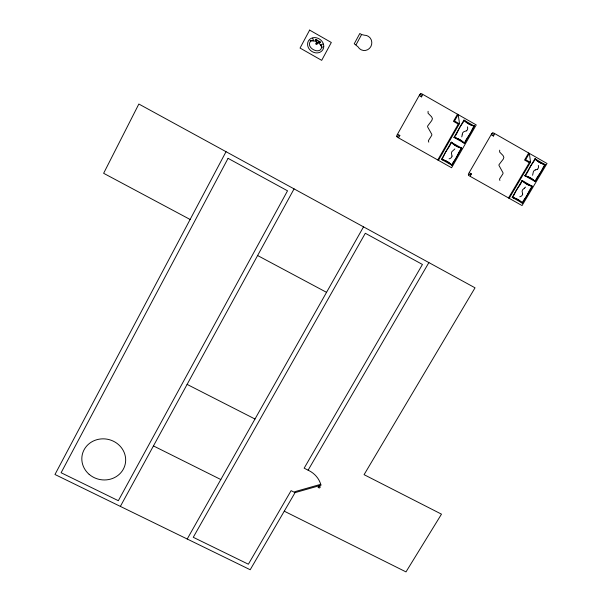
<?xml version="1.0" encoding="UTF-8"?>
<svg xmlns="http://www.w3.org/2000/svg" width="602" height="602" viewBox="0 0 602 602"><rect width="100%" height="100%" fill="white"/><g stroke="black" fill="none" stroke-linecap="round" stroke-linejoin="round"><path stroke-width="0.9" d="M451.967 156.031L451.613 154.112A7.382 7.104 -55.1 0 1 451.425 153.254L451.816 151.749L453.667 150.033A8.616 8.308 -56.9 0 0 454.841 148.927M522.611 194.062L522.288 192.181A7.322 6.946 -48.7 0 1 522.107 191.338L522.521 189.856L524.372 188.17M462.193 134.765L462.712 132.741L463.773 131.748A7.42 7.126 -56.7 0 1 464.616 131.462L466.467 130.777M462.155 135.044L462.11 135.322A8.646 8.323 -57.9 0 1 461.742 136.895M317.096 40.116L316.261 43.171L317.081 43.637L319.143 41.282L317.096 40.116L316.404 42.644L317.435 43.231L319.143 41.282M464.225 120.31L463.946 120.844A24.012 23.109 -62.1 0 1 462.645 123.086L460.485 126.209A22.289 21.341 -56.3 0 0 459.86 127.225L454.043 137.384A22.5 21.702 -54.3 0 1 464.518 143.329L474.414 126.127A22.981 21.943 -60.6 0 1 463.931 120.107L459.657 127.564A24.088 23.057 -56.1 0 0 459.198 128.444L456.963 133.125A18.511 17.849 -60.1 0 1 454.081 137.422L464.518 143.329A18.406 17.624 -54.7 0 1 466.746 138.686L469.628 134.389A24.185 23.267 -60 0 0 470.154 133.539L470.35 133.2A22.372 21.521 -59.8 0 0 470.907 132.147L472.517 128.715A23.839 22.763 -55.6 0 1 473.789 126.458L474.113 125.953M451.613 165.076L451.876 164.549A23.531 22.583 -51.2 0 1 453.171 162.344L455.308 159.267A22.161 21.416 -56.8 0 0 455.932 158.266L461.726 148.19A22.786 21.845 -58.4 0 1 451.267 142.222M458.807 152.426L456.587 157.062A23.96 23.154 -57 0 1 456.128 157.927L451.914 165.249A22.327 21.597 -50.8 0 0 441.462 159.357L451.252 142.253A25.118 24.08 -58.6 0 0 461.726 148.19L451.252 142.253M535.238 158.981L534.96 159.5A23.787 22.613 -53.7 0 1 533.635 161.705L531.461 164.775A22.101 20.867 -50 0 0 530.829 165.768L524.929 175.754L535.193 181.578L545.216 164.677L534.937 158.808L530.625 166.107A23.884 22.545 -50 0 0 530.151 166.972L527.886 171.562A18.346 17.458 -51.9 0 1 524.974 175.792M522.122 202.942L522.393 202.43A23.35 22.071 -46.2 0 1 523.702 200.263L525.855 197.238A21.981 20.942 -49.3 0 0 526.487 196.252L532.364 186.349A22.583 21.371 -51.4 0 1 522.122 180.51L512.182 197.343A21.484 20.468 -45.2 0 1 522.416 203.115L526.69 195.921A23.756 22.635 -49.4 0 0 527.156 195.063L529.414 190.51M226.043 151.696L54.97 474.496L250.199 569.74L295.055 492.632L321.017 485.242L320.738 484.309A24.554 22.981 -5.6 0 0 309.022 470.644L304.153 468.175L422.446 264.459L365.309 233.267L193.265 537.293L248.378 564.217L291.105 490.645L295.055 492.632L294.762 491.706L320.738 484.309M356.038 44.789L361.614 34.54L364.36 35.202A7.675 7.405 -79.5 0 1 370.855 46.565A7.675 7.405 -79.5 0 1 358.024 46.843L354.247 43.765L359.815 33.509L361.614 34.54M120.362 506.402L294.069 188.885M398.742 137.406L399.841 135.45L397.922 134.419M419.617 95.771L421.505 96.892L422.619 94.913M187.214 539.016L363.525 226.856M457.49 114.214L453.419 121.348L458.265 124.11M437.767 159.966L458.679 123.395M438.452 160.358L459.522 123.53L458.182 114.613L454.525 121.025L459.371 123.786M470.32 175.837L471.426 173.918L469.552 172.902M491.548 134.946L493.399 136.044L494.528 134.095M308.111 470.185L428.88 262.585M528.676 153.006L524.553 160.012L529.301 162.721M508.517 197.945L529.722 162.013M509.194 198.321L530.55 162.141L529.354 153.39L525.651 159.688L530.4 162.397M441.763 159.53L442.079 159.033A23.681 22.944 -57.7 0 0 443.335 156.798L444.916 153.405A22.086 21.236 -53.3 0 1 445.465 152.359L445.661 152.02A23.862 22.936 -53.1 0 1 446.18 151.177L449.069 146.918A18.436 17.804 -58.7 0 0 451.304 142.275M512.475 197.509L512.799 197.02A23.478 22.44 -49.5 0 0 514.07 194.83L515.688 191.489A21.913 20.754 -47.5 0 1 516.238 190.465L516.441 190.127A23.674 22.417 -47.3 0 1 516.96 189.306L519.88 185.115A18.271 17.42 -50.6 0 0 522.16 180.555M544.923 164.512L544.592 165.001A23.644 22.259 -49.8 0 0 543.305 167.221L541.665 170.592A22.176 21.055 -52.1 0 1 541.1 171.623L540.897 171.961A23.967 22.763 -52.2 0 1 540.37 172.789L537.436 176.996A18.256 17.232 -48.9 0 0 535.14 181.563M428.09 111.31L428.052 113.199L431.566 116.765L432.432 118.617L431.8 120.483L427.676 125.991A2.288 2.212 -60.7 0 0 427.616 126.887L431.807 134.336A3.115 3.01 -59.5 0 1 431.709 135.397L428.361 140.702L428.767 142.155M499.69 150.184L499.622 152.035L503.039 155.534L503.866 157.355L503.219 159.184L499.058 164.594A2.265 2.16 -52 0 0 498.99 165.475L503.016 172.789A3.085 2.95 -51 0 1 502.903 173.827L499.517 179.035L499.901 180.465M537.3 169.252L535.464 169.922M322.996 44.096L320.324 44.706M320.813 45.376L321.393 45.391A3.702 3.589 -87 0 1 322.047 47.468L322.371 47.821M396.816 136.368L399.841 135.45M468.431 174.821L471.426 173.918M310.459 40.876L310 40.77M313.687 40.913L312.731 38.242M316.629 41.831L314.921 41.154A7.916 7.675 -88 0 0 312.867 40.831A4.763 4.62 -88.1 0 0 310.978 41.214A1.949 1.889 -88.4 0 0 310.068 42.065L309.737 42.682A2.844 2.754 -88.3 0 0 309.398 44.239A4.989 4.831 -87.9 0 0 309.962 46.271A7.179 6.953 -87.6 0 0 311.264 48.047A10.204 9.873 -87.3 0 0 315.734 50.591A7.179 6.953 -87.3 0 0 317.886 50.779A4.982 4.831 -87.2 0 0 319.85 50.184A2.837 2.747 -86.9 0 0 320.949 49.063L321.272 48.453A1.949 1.889 -86.7 0 0 321.491 47.204A4.763 4.613 -87.2 0 0 320.798 45.353A7.909 7.668 -87.7 0 0 319.444 43.735L317.984 42.607M153.45 445.924L220.814 479.531M284.264 511.181L405.989 571.9L441.492 514.161L364.075 474.669L475.031 287.816L138.851 104.026L103.634 173.293L190.119 219.482M187.109 384.4L254.985 419.022M257.611 255.526L326.532 292.339M319.256 485.739L319.519 486.582M318.443 485.972L318.706 486.815M420.73 93.777L421.505 96.892M312.844 40.831L312.521 40.334A3.71 3.589 -88.3 0 0 310.466 40.861M492.677 132.982L493.399 136.044M317.216 43.479A0.76 0.73 -87.5 0 1 316.712 44.428A0.76 0.73 -87.5 0 1 315.809 43.908A0.76 0.73 -87.5 0 1 316.313 42.968M458.837 152.441A18.331 17.586 -53.3 0 1 461.681 148.152M452.102 156.061A3.597 3.469 -54.9 0 1 449.092 158.8M454.043 137.384A24.772 23.899 -54 0 1 464.518 143.329M467.423 126.864A3.635 3.484 -58.3 0 1 466.558 130.882M529.444 190.525A18.188 17.187 -47.7 0 1 532.318 186.319M522.739 194.092A3.567 3.394 -48.3 0 1 519.729 196.786M525.554 187.079A8.548 8.119 -49.7 0 1 524.365 188.163M545.216 164.677A22.063 20.814 -53.5 0 1 534.937 158.808A22.763 21.469 -53.5 0 0 545.239 164.647M538.301 165.415A3.604 3.409 -51.2 0 1 537.39 169.35M535.464 169.93A7.359 6.968 -50.1 0 0 534.621 170.193L533.507 171.292L532.928 173.715A8.571 8.135 -50.7 0 1 532.544 175.265M315.29 40.01C316.802 42.08 316.434 37.806 315.297 39.973M315.501 40.018C316.539 41.38 316.298 38.528 315.501 39.995M319.218 42.253C320.625 44.337 320.595 40.086 319.226 42.208M319.429 42.26C320.535 43.57 320.113 40.823 319.429 42.208M318.18 487.236C319.903 490.013 321.807 484.422 318.18 487.236M228.06 158.341L61.111 472.736L118.338 500.691L287.53 190.804L228.06 158.341M309.631 30.1L300.052 48.062L321.694 60.35L331.318 42.486L309.631 30.1M419.737 94.574L396.981 135.126A1.648 1.603 -61.8 0 0 397.568 137.346L451.59 167.747L476.235 124.923L421.957 93.92A1.671 1.618 -66.2 0 0 419.737 94.574M491.683 133.772L468.612 173.602A1.633 1.565 -51.3 0 0 469.161 175.784L522.062 205.568L547.03 163.496L493.888 133.117A1.655 1.58 -56.2 0 0 491.683 133.772M522.416 203.115L512.182 197.343A22.161 21.108 -45.1 0 1 522.416 203.115M451.914 165.249L441.462 159.357A21.649 20.942 -50.9 0 1 451.914 165.249M532.364 186.349L522.107 180.54A24.893 23.553 -51.6 0 0 532.364 186.349M474.414 126.127L463.916 120.137A22.274 21.273 -60.5 0 0 474.414 126.127M89.164 474.353A21.988 20.491 12.1 0 0 125.216 464.15A21.988 20.491 12.1 0 0 96.862 439.701A21.988 20.491 12.1 0 0 89.164 474.353M323.733 46.723A7.517 7.284 -87.4 0 0 323.274 43.675A8.676 8.405 -87.6 0 0 321.694 40.974A10.144 9.828 -87.7 0 0 315.99 37.723A8.676 8.413 -87.8 0 0 312.927 37.776A7.525 7.292 -87.8 0 0 310.18 38.995A6.238 6.043 -88 0 0 307.607 43.803A7.525 7.292 -87.8 0 0 308.073 46.851A8.691 8.413 -87.6 0 0 309.661 49.545A10.166 9.835 -87.4 0 0 315.358 52.78A8.684 8.413 -87.4 0 0 318.413 52.728A7.525 7.284 -87.3 0 0 321.159 51.509A6.231 6.035 -87.2 0 0 323.733 46.723M535.193 181.578A24.569 23.358 -47.6 0 0 524.929 175.754A22.327 21.213 -47.9 0 1 535.193 181.578"/></g></svg>
